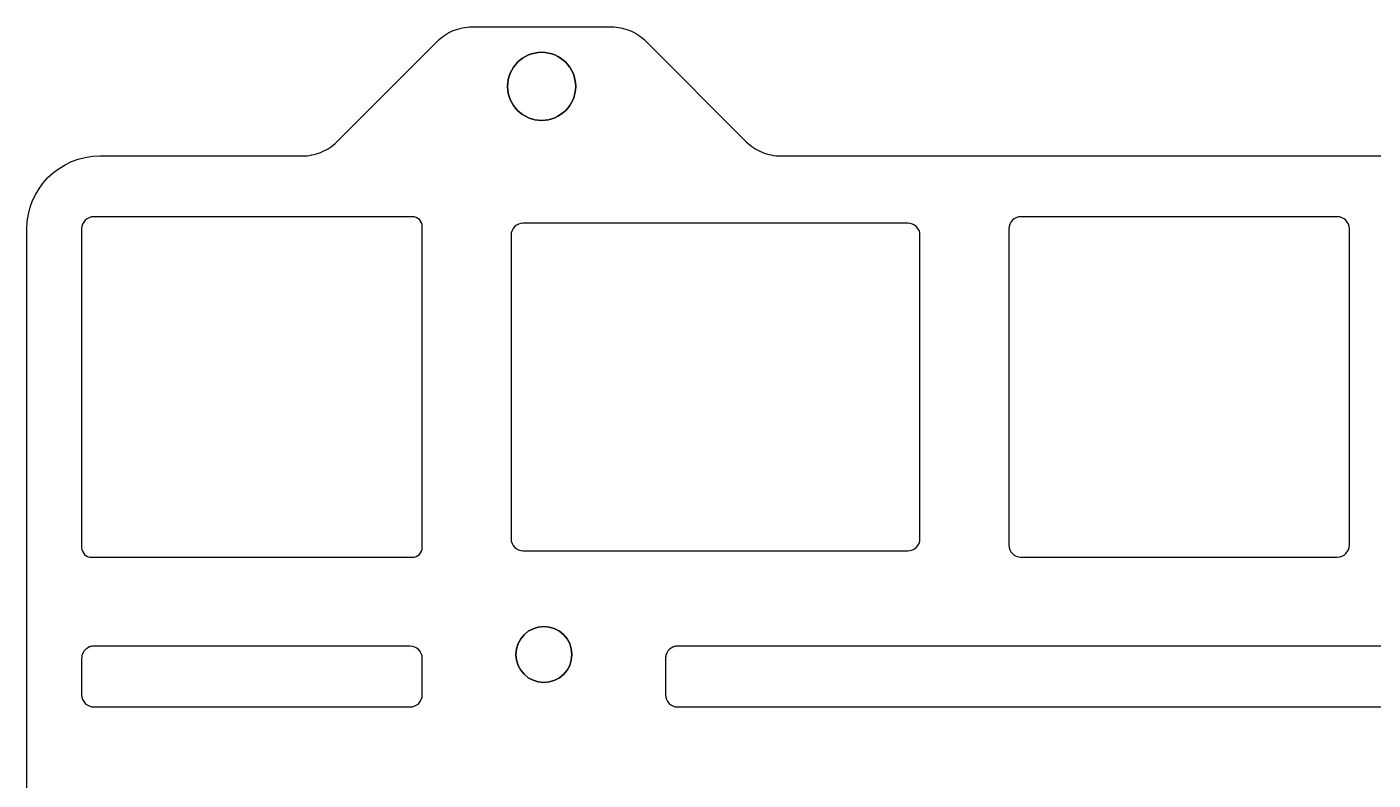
# Model space of a CAD drawing. Header units: millimetres. Extents: x 35 to 382, y 38 to 167.
# Drawn here: x 34.7 to 90, y 136.3 to 167.3 of the extents above; entities that cross this region are included whole.
import ezdxf

# ---------------------------------------------------------------- set-up
doc = ezdxf.new("R2010")
doc.units = ezdxf.units.MM
doc.header["$MEASUREMENT"] = 0

msp = doc.modelspace()

# ---------------------------------------------------------------- linework, layer by layer
for p, q in [((52.958, 167.273), (58.691, 167.273)), ((52.958, 167.273), (58.691, 167.273)), ((47.41, 162.553), (51.544, 166.687)), ((47.41, 162.553), (51.544, 166.687)), ((60.105, 166.687), (64.239, 162.553)), ((60.105, 166.687), (64.239, 162.553)), ((37.669, 161.968), (45.996, 161.968)), ((37.669, 161.968), (45.996, 161.968)), ((65.653, 161.968), (148.391, 161.968)), ((65.653, 161.968), (148.391, 161.968)), ((50.516, 159.468), (37.419, 159.468)), ((50.516, 159.468), (37.419, 159.468)), ((88.527, 159.468), (75.527, 159.468)), ((88.527, 159.468), (75.527, 159.468)), ((34.669, 45.955), (34.669, 158.968)), ((34.669, 45.955), (34.669, 158.968)), ((36.919, 158.968), (36.919, 145.871)), ((36.919, 158.968), (36.919, 145.871)), ((50.919, 145.871), (50.919, 159.064)), ((50.919, 145.871), (50.919, 159.064)), ((70.877, 159.205), (55.069, 159.205)), ((70.877, 159.205), (55.069, 159.205)), ((75.027, 158.968), (75.027, 145.968)), ((75.027, 158.968), (75.027, 145.968)), ((89.027, 145.968), (89.027, 158.968)), ((89.027, 145.968), (89.027, 158.968)), ((54.569, 158.705), (54.569, 146.23)), ((54.569, 158.705), (54.569, 146.23)), ((71.377, 146.23), (71.377, 158.705)), ((71.377, 146.23), (71.377, 158.705)), ((55.069, 145.73), (70.877, 145.73)), ((55.069, 145.73), (70.877, 145.73)), ((37.323, 145.468), (50.516, 145.468)), ((37.323, 145.468), (50.516, 145.468)), ((75.527, 145.468), (88.527, 145.468)), ((75.527, 145.468), (88.527, 145.468)), ((50.419, 141.811), (37.419, 141.811)), ((50.419, 141.811), (37.419, 141.811)), ((131.419, 141.811), (61.419, 141.811)), ((131.419, 141.811), (61.419, 141.811)), ((36.919, 141.311), (36.919, 139.811)), ((36.919, 141.311), (36.919, 139.811)), ((50.919, 139.811), (50.919, 141.311)), ((50.919, 139.811), (50.919, 141.311)), ((60.919, 141.311), (60.919, 139.811)), ((60.919, 141.311), (60.919, 139.811)), ((37.419, 139.311), (50.419, 139.311)), ((37.419, 139.311), (50.419, 139.311)), ((61.419, 139.311), (131.419, 139.311)), ((61.419, 139.311), (131.419, 139.311))]:
    msp.add_line(p, q)
at = {"extrusion": (0, 0, -1)}
for centre, radius in [((-55.825, 164.828), 1.4), ((-55.919, 141.468), 1.15)]:
    msp.add_circle(centre, radius, dxfattribs=at)
for centre, radius in [((55.825, 164.828), 1.4), ((55.919, 141.468), 1.15)]:
    msp.add_circle(centre, radius)
for points, knots in [([(51.544, 166.687), (51.73, 166.873), (51.95, 167.02), (52.435, 167.221), (52.695, 167.273), (52.958, 167.273)], [0, 0, 0, 0, 0.0788512, 0.0788512, 0.1577024, 0.1577024, 0.1577024, 0.1577024]), ([(51.544, 166.687), (51.73, 166.873), (51.95, 167.02), (52.435, 167.221), (52.695, 167.273), (52.958, 167.273)], [0, 0, 0, 0, 0.0788512, 0.0788512, 0.1577024, 0.1577024, 0.1577024, 0.1577024]), ([(58.691, 167.273), (58.954, 167.273), (59.214, 167.221), (59.699, 167.02), (59.919, 166.873), (60.105, 166.687)], [0, 0, 0, 0, 0.0788512, 0.0788512, 0.1577024, 0.1577024, 0.1577024, 0.1577024]), ([(58.691, 167.273), (58.954, 167.273), (59.214, 167.221), (59.699, 167.02), (59.919, 166.873), (60.105, 166.687)], [0, 0, 0, 0, 0.0788512, 0.0788512, 0.1577024, 0.1577024, 0.1577024, 0.1577024]), ([(45.996, 161.968), (46.259, 161.968), (46.519, 162.019), (47.004, 162.22), (47.224, 162.367), (47.41, 162.553)], [0, 0, 0, 0, 0.0788512, 0.0788512, 0.1577024, 0.1577024, 0.1577024, 0.1577024]), ([(45.996, 161.968), (46.259, 161.968), (46.519, 162.019), (47.004, 162.22), (47.224, 162.367), (47.41, 162.553)], [0, 0, 0, 0, 0.0788512, 0.0788512, 0.1577024, 0.1577024, 0.1577024, 0.1577024]), ([(64.239, 162.553), (64.425, 162.367), (64.645, 162.22), (65.13, 162.019), (65.39, 161.968), (65.653, 161.968)], [0, 0, 0, 0, 0.0788512, 0.0788512, 0.1577024, 0.1577024, 0.1577024, 0.1577024]), ([(64.239, 162.553), (64.425, 162.367), (64.645, 162.22), (65.13, 162.019), (65.39, 161.968), (65.653, 161.968)], [0, 0, 0, 0, 0.0788512, 0.0788512, 0.1577024, 0.1577024, 0.1577024, 0.1577024]), ([(37.419, 141.811), (37.382, 141.811), (37.346, 141.807), (37.316, 141.801), (37.304, 141.798), (37.293, 141.795), (37.283, 141.793), (37.28, 141.792), (37.277, 141.791), (37.274, 141.79), (37.269, 141.788), (37.263, 141.787), (37.257, 141.784), (37.254, 141.783), (37.252, 141.783), (37.25, 141.782), (37.248, 141.781), (37.247, 141.781), (37.246, 141.78), (37.245, 141.78), (37.245, 141.78), (37.245, 141.78), (37.245, 141.78), (37.245, 141.78), (37.244, 141.78), (37.244, 141.78), (37.24, 141.778), (37.238, 141.778), (37.237, 141.777), (37.236, 141.777), (37.235, 141.776), (37.235, 141.776), (37.234, 141.776), (37.234, 141.776), (37.234, 141.776), (37.233, 141.776), (37.233, 141.775), (37.227, 141.773), (37.221, 141.77), (37.216, 141.768), (37.129, 141.73), (37.057, 141.664), (37.012, 141.599), (36.989, 141.567), (36.972, 141.536), (36.96, 141.509), (36.954, 141.495), (36.95, 141.484), (36.944, 141.467), (36.94, 141.455), (36.936, 141.441), (36.932, 141.424), (36.931, 141.42), (36.93, 141.415), (36.93, 141.414), (36.93, 141.414), (36.93, 141.414), (36.93, 141.413), (36.929, 141.412), (36.927, 141.397), (36.925, 141.39), (36.925, 141.388), (36.925, 141.387), (36.925, 141.385), (36.921, 141.361), (36.919, 141.336), (36.919, 141.311)], [-19, -19, -19, -19, -18.382759, -18.382759, -18.382759, -18.14184, -18.14184, -18.14184, -18.062266, -18.062266, -18.062266, -17.906023, -17.906023, -17.906023, -17.827585, -17.827585, -17.827585, -17.779072, -17.779072, -17.779072, -17.762544, -17.762544, -17.762544, -17.75048, -17.75048, -17.75048, -17.611715, -17.611715, -17.611715, -17.535251, -17.535251, -17.535251, -17.514217, -17.514217, -17.514217, -17.484812, -17.484812, -17.484812, -17.000001, -17.000001, -17.000001, -16.399595, -16.399595, -16.399595, -16.099392, -16.099392, -16.099392, -15.936548, -15.936548, -15.936548, -15.824637, -15.824637, -15.824637, -15.79919, -15.79919, -15.79919, -15.760116, -15.760116, -15.760116, -15.154061, -15.154061, -15.154061, -15, -15, -15, -14, -14, -14, -14]), ([(37.419, 141.811), (37.382, 141.811), (37.346, 141.807), (37.316, 141.801), (37.304, 141.798), (37.293, 141.795), (37.283, 141.793), (37.28, 141.792), (37.277, 141.791), (37.274, 141.79), (37.269, 141.788), (37.263, 141.787), (37.257, 141.784), (37.254, 141.783), (37.252, 141.783), (37.25, 141.782), (37.248, 141.781), (37.247, 141.781), (37.246, 141.78), (37.245, 141.78), (37.245, 141.78), (37.245, 141.78), (37.245, 141.78), (37.245, 141.78), (37.244, 141.78), (37.244, 141.78), (37.24, 141.778), (37.238, 141.778), (37.237, 141.777), (37.236, 141.777), (37.235, 141.776), (37.235, 141.776), (37.234, 141.776), (37.234, 141.776), (37.234, 141.776), (37.233, 141.776), (37.233, 141.775), (37.227, 141.773), (37.221, 141.77), (37.216, 141.768), (37.129, 141.73), (37.057, 141.664), (37.012, 141.599), (36.989, 141.567), (36.972, 141.536), (36.96, 141.509), (36.954, 141.495), (36.95, 141.484), (36.944, 141.467), (36.94, 141.455), (36.936, 141.441), (36.932, 141.424), (36.931, 141.42), (36.93, 141.415), (36.93, 141.414), (36.93, 141.414), (36.93, 141.414), (36.93, 141.413), (36.929, 141.412), (36.927, 141.397), (36.925, 141.39), (36.925, 141.388), (36.925, 141.387), (36.925, 141.385), (36.921, 141.361), (36.919, 141.336), (36.919, 141.311)], [-19, -19, -19, -19, -18.382759, -18.382759, -18.382759, -18.14184, -18.14184, -18.14184, -18.062266, -18.062266, -18.062266, -17.906023, -17.906023, -17.906023, -17.827585, -17.827585, -17.827585, -17.779072, -17.779072, -17.779072, -17.762544, -17.762544, -17.762544, -17.75048, -17.75048, -17.75048, -17.611715, -17.611715, -17.611715, -17.535251, -17.535251, -17.535251, -17.514217, -17.514217, -17.514217, -17.484812, -17.484812, -17.484812, -17.000001, -17.000001, -17.000001, -16.399595, -16.399595, -16.399595, -16.099392, -16.099392, -16.099392, -15.936548, -15.936548, -15.936548, -15.824637, -15.824637, -15.824637, -15.79919, -15.79919, -15.79919, -15.760116, -15.760116, -15.760116, -15.154061, -15.154061, -15.154061, -15, -15, -15, -14, -14, -14, -14]), ([(61.419, 141.811), (61.363, 141.811), (61.309, 141.8), (61.275, 141.79), (61.272, 141.789), (61.269, 141.788), (61.266, 141.788), (61.265, 141.787), (61.264, 141.787), (61.263, 141.787), (61.26, 141.786), (61.257, 141.784), (61.254, 141.783), (61.253, 141.783), (61.251, 141.783), (61.25, 141.782), (61.25, 141.782), (61.25, 141.782), (61.249, 141.782), (61.248, 141.781), (61.246, 141.781), (61.246, 141.78), (61.245, 141.78), (61.245, 141.78), (61.244, 141.78), (61.244, 141.78), (61.244, 141.78), (61.244, 141.78), (61.243, 141.78), (61.237, 141.777), (61.234, 141.776), (61.234, 141.776), (61.233, 141.776), (61.233, 141.776), (61.229, 141.774), (61.225, 141.772), (61.222, 141.771), (61.22, 141.77), (61.218, 141.769), (61.216, 141.768), (61.117, 141.724), (61.037, 141.644), (60.993, 141.572), (60.973, 141.539), (60.959, 141.509), (60.949, 141.483), (60.947, 141.476), (60.944, 141.467), (60.94, 141.457), (60.938, 141.447), (60.935, 141.437), (60.932, 141.425), (60.931, 141.423), (60.931, 141.421), (60.93, 141.419), (60.93, 141.417), (60.93, 141.415), (60.929, 141.414), (60.929, 141.414), (60.929, 141.414), (60.929, 141.413), (60.929, 141.413), (60.929, 141.413), (60.929, 141.413), (60.929, 141.413), (60.929, 141.413), (60.929, 141.413), (60.929, 141.412), (60.928, 141.409), (60.928, 141.406), (60.928, 141.405), (60.927, 141.404), (60.927, 141.403), (60.927, 141.403), (60.927, 141.403), (60.927, 141.402), (60.926, 141.398), (60.926, 141.394), (60.925, 141.39), (60.925, 141.388), (60.924, 141.387), (60.924, 141.385), (60.921, 141.361), (60.919, 141.336), (60.919, 141.311)], [-19, -19, -19, -19, -18.070153, -18.070153, -18.070153, -17.987638, -17.987638, -17.987638, -17.961793, -17.961793, -17.961793, -17.877643, -17.877643, -17.877643, -17.841918, -17.841918, -17.841918, -17.830722, -17.830722, -17.830722, -17.782648, -17.782648, -17.782648, -17.762619, -17.762619, -17.762619, -17.751085, -17.751085, -17.751085, -17.514217, -17.514217, -17.514217, -17.494105, -17.494105, -17.494105, -17.188742, -17.188742, -17.188742, -17, -17, -17, -16.313972, -16.313972, -16.313972, -15.995588, -15.995588, -15.995588, -15.906998, -15.906998, -15.906998, -15.826142, -15.826142, -15.826142, -15.812666, -15.812666, -15.812666, -15.79919, -15.79919, -15.79919, -15.781431, -15.781431, -15.781431, -15.770115, -15.770115, -15.770115, -15.758361, -15.758361, -15.758361, -15.586073, -15.586073, -15.586073, -15.512814, -15.512814, -15.512814, -15.488331, -15.488331, -15.488331, -15.150059, -15.150059, -15.150059, -15, -15, -15, -14, -14, -14, -14]), ([(61.419, 141.811), (61.363, 141.811), (61.309, 141.8), (61.275, 141.79), (61.272, 141.789), (61.269, 141.788), (61.266, 141.788), (61.265, 141.787), (61.264, 141.787), (61.263, 141.787), (61.26, 141.786), (61.257, 141.784), (61.254, 141.783), (61.253, 141.783), (61.251, 141.783), (61.25, 141.782), (61.25, 141.782), (61.25, 141.782), (61.249, 141.782), (61.248, 141.781), (61.246, 141.781), (61.246, 141.78), (61.245, 141.78), (61.245, 141.78), (61.244, 141.78), (61.244, 141.78), (61.244, 141.78), (61.244, 141.78), (61.243, 141.78), (61.237, 141.777), (61.234, 141.776), (61.234, 141.776), (61.233, 141.776), (61.233, 141.776), (61.229, 141.774), (61.225, 141.772), (61.222, 141.771), (61.22, 141.77), (61.218, 141.769), (61.216, 141.768), (61.117, 141.724), (61.037, 141.644), (60.993, 141.572), (60.973, 141.539), (60.959, 141.509), (60.949, 141.483), (60.947, 141.476), (60.944, 141.467), (60.94, 141.457), (60.938, 141.447), (60.935, 141.437), (60.932, 141.425), (60.931, 141.423), (60.931, 141.421), (60.93, 141.419), (60.93, 141.417), (60.93, 141.415), (60.929, 141.414), (60.929, 141.414), (60.929, 141.414), (60.929, 141.413), (60.929, 141.413), (60.929, 141.413), (60.929, 141.413), (60.929, 141.413), (60.929, 141.413), (60.929, 141.413), (60.929, 141.412), (60.928, 141.409), (60.928, 141.406), (60.928, 141.405), (60.927, 141.404), (60.927, 141.403), (60.927, 141.403), (60.927, 141.403), (60.927, 141.402), (60.926, 141.398), (60.926, 141.394), (60.925, 141.39), (60.925, 141.388), (60.924, 141.387), (60.924, 141.385), (60.921, 141.361), (60.919, 141.336), (60.919, 141.311)], [-19, -19, -19, -19, -18.070153, -18.070153, -18.070153, -17.987638, -17.987638, -17.987638, -17.961793, -17.961793, -17.961793, -17.877643, -17.877643, -17.877643, -17.841918, -17.841918, -17.841918, -17.830722, -17.830722, -17.830722, -17.782648, -17.782648, -17.782648, -17.762619, -17.762619, -17.762619, -17.751085, -17.751085, -17.751085, -17.514217, -17.514217, -17.514217, -17.494105, -17.494105, -17.494105, -17.188742, -17.188742, -17.188742, -17, -17, -17, -16.313972, -16.313972, -16.313972, -15.995588, -15.995588, -15.995588, -15.906998, -15.906998, -15.906998, -15.826142, -15.826142, -15.826142, -15.812666, -15.812666, -15.812666, -15.79919, -15.79919, -15.79919, -15.781431, -15.781431, -15.781431, -15.770115, -15.770115, -15.770115, -15.758361, -15.758361, -15.758361, -15.586073, -15.586073, -15.586073, -15.512814, -15.512814, -15.512814, -15.488331, -15.488331, -15.488331, -15.150059, -15.150059, -15.150059, -15, -15, -15, -14, -14, -14, -14])]:
    msp.add_open_spline(points, degree=3, knots=knots)
for points in [[(34.669, 158.968), (34.669, 160.624), (36.012, 161.968), (37.669, 161.968)], [(34.669, 158.968), (34.669, 160.624), (36.012, 161.968), (37.669, 161.968)], [(37.419, 159.468), (37.143, 159.468), (36.919, 159.244), (36.919, 158.968)], [(37.419, 159.468), (37.143, 159.468), (36.919, 159.244), (36.919, 158.968)], [(50.919, 159.064), (50.919, 159.287), (50.739, 159.468), (50.516, 159.468)], [(50.919, 159.064), (50.919, 159.287), (50.739, 159.468), (50.516, 159.468)], [(75.527, 159.468), (75.251, 159.468), (75.027, 159.244), (75.027, 158.968)], [(75.527, 159.468), (75.251, 159.468), (75.027, 159.244), (75.027, 158.968)], [(89.027, 158.968), (89.027, 159.244), (88.803, 159.468), (88.527, 159.468)], [(89.027, 158.968), (89.027, 159.244), (88.803, 159.468), (88.527, 159.468)], [(55.069, 159.205), (54.793, 159.205), (54.569, 158.981), (54.569, 158.705)], [(55.069, 159.205), (54.793, 159.205), (54.569, 158.981), (54.569, 158.705)], [(71.377, 158.705), (71.377, 158.981), (71.153, 159.205), (70.877, 159.205)], [(71.377, 158.705), (71.377, 158.981), (71.153, 159.205), (70.877, 159.205)], [(54.569, 146.23), (54.569, 145.954), (54.793, 145.73), (55.069, 145.73)], [(54.569, 146.23), (54.569, 145.954), (54.793, 145.73), (55.069, 145.73)], [(70.877, 145.73), (71.153, 145.73), (71.377, 145.954), (71.377, 146.23)], [(70.877, 145.73), (71.153, 145.73), (71.377, 145.954), (71.377, 146.23)], [(36.919, 145.871), (36.919, 145.648), (37.1, 145.468), (37.323, 145.468)], [(36.919, 145.871), (36.919, 145.648), (37.1, 145.468), (37.323, 145.468)], [(50.516, 145.468), (50.739, 145.468), (50.919, 145.648), (50.919, 145.871)], [(50.516, 145.468), (50.739, 145.468), (50.919, 145.648), (50.919, 145.871)], [(75.027, 145.968), (75.027, 145.691), (75.251, 145.468), (75.527, 145.468)], [(75.027, 145.968), (75.027, 145.691), (75.251, 145.468), (75.527, 145.468)], [(88.527, 145.468), (88.803, 145.468), (89.027, 145.691), (89.027, 145.968)], [(88.527, 145.468), (88.803, 145.468), (89.027, 145.691), (89.027, 145.968)], [(50.919, 141.311), (50.919, 141.587), (50.695, 141.811), (50.419, 141.811)], [(50.919, 141.311), (50.919, 141.587), (50.695, 141.811), (50.419, 141.811)], [(36.919, 139.811), (36.919, 139.535), (37.143, 139.311), (37.419, 139.311)], [(36.919, 139.811), (36.919, 139.535), (37.143, 139.311), (37.419, 139.311)], [(50.419, 139.311), (50.695, 139.311), (50.919, 139.535), (50.919, 139.811)], [(50.419, 139.311), (50.695, 139.311), (50.919, 139.535), (50.919, 139.811)], [(60.919, 139.811), (60.919, 139.535), (61.143, 139.311), (61.419, 139.311)], [(60.919, 139.811), (60.919, 139.535), (61.143, 139.311), (61.419, 139.311)]]:
    msp.add_open_spline(points, degree=3)

doc.saveas('drawing.dxf')
